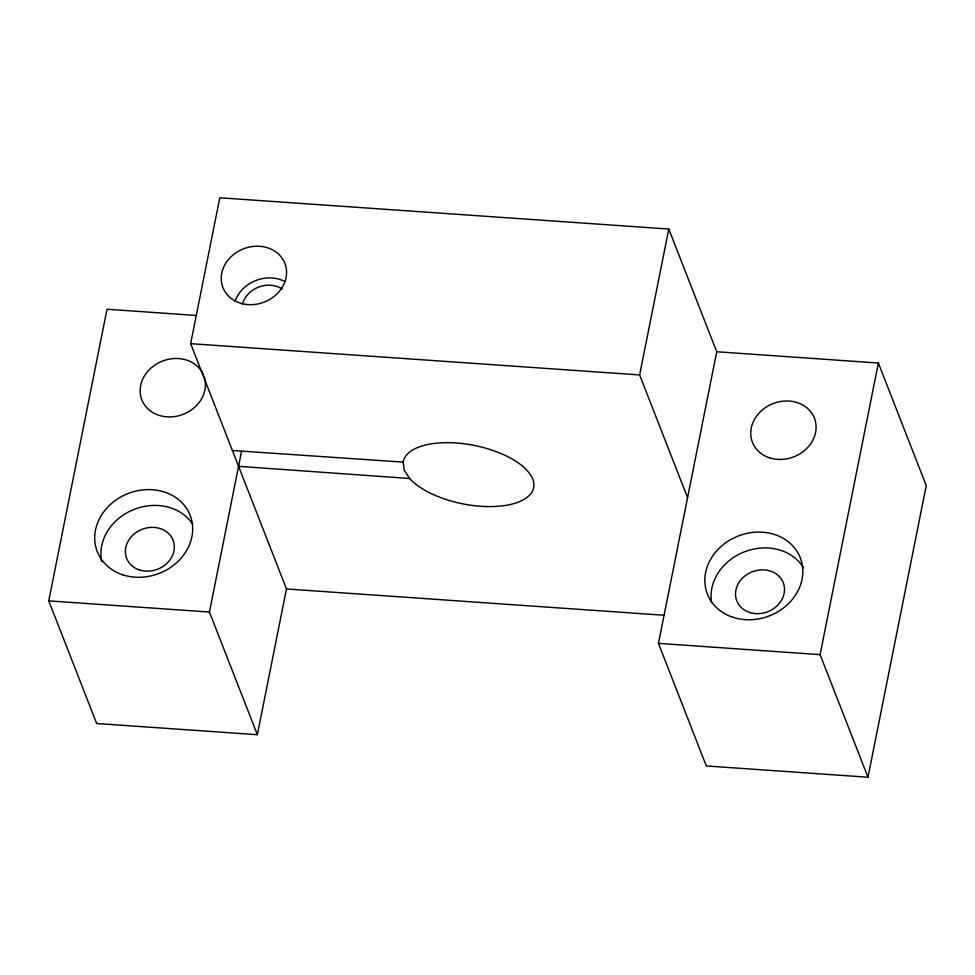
<?xml version="1.0" encoding="UTF-8"?>
<svg xmlns="http://www.w3.org/2000/svg" width="975" height="975" viewBox="0 0 975 975"><rect width="100%" height="100%" fill="white"/><g stroke="black" fill="none" stroke-linecap="round" stroke-linejoin="round"><path stroke-width="1.46" d="M716.723 351.756L878.365 363.017L926.25 485.599L867.982 777.221L706.327 765.96L658.454 643.378L716.723 351.756L668.789 229.04L219.802 197.779L190.661 343.663L286.467 588.961L257.351 734.699L96.659 723.511L48.75 600.856L107.018 309.233L196.462 315.461M257.351 734.699L209.442 612.044L241.532 451.425M687.57 497.652L639.637 374.936L668.789 229.04M867.982 777.221L820.097 654.639L878.365 363.017M238.558 466.318L409.585 478.493A66.483 29.774 11.3 0 0 515.47 503.124A66.483 29.774 11.3 0 0 495.215 451.267A66.483 29.774 11.3 0 0 403.187 462.113L232.379 450.487M190.661 343.663L639.637 374.936M286.467 588.961L664.158 615.262M48.75 600.856L209.442 612.044M658.454 643.378L820.097 654.639M409.585 478.493L404.198 470.145L403.187 462.113M235.109 301.226A33.248 28.568 -21.3 0 1 284.993 281.568M242.495 304.005A24.936 21.426 -21.3 0 1 282.104 289.014M204.08 376.447A33.248 28.568 -21.3 0 1 165.872 416.752A33.248 28.568 -21.3 0 1 148.261 370.768A33.248 28.568 -21.3 0 1 203.556 375.07M711.555 602.611A49.859 42.863 -21.3 0 1 745.01 551.606A49.859 42.863 -21.3 0 1 803.583 567.803M101.668 561.515A49.859 42.863 -21.3 0 1 133.331 509.718A49.859 42.863 -21.3 0 1 192.672 524.111M246.833 304.493A33.248 28.568 -21.3 0 0 285.053 263.847A33.248 28.568 -21.3 0 0 229.82 258.009A33.248 28.568 -21.3 0 0 246.833 304.493M769.494 457.799A33.248 28.568 -21.3 0 0 815.99 424.832A33.248 28.568 -21.3 0 0 764.827 408.025A33.248 28.568 -21.3 0 0 769.494 457.799M732.92 617.285A49.859 42.863 -21.3 0 0 802.669 567.852A49.859 42.863 -21.3 0 0 725.924 542.636A49.859 42.863 -21.3 0 0 732.92 617.285M122.777 574.799A49.859 42.863 -21.3 0 0 192.514 525.367A49.859 42.863 -21.3 0 0 115.781 500.151A49.859 42.863 -21.3 0 0 122.777 574.799M749.568 612.434A24.936 21.426 -21.3 0 0 784.436 587.718A24.936 21.426 -21.3 0 0 746.07 575.104A24.936 21.426 -21.3 0 0 749.568 612.434M139.413 569.936A24.936 21.426 -21.3 0 0 174.281 545.22A24.936 21.426 -21.3 0 0 135.915 532.618A24.936 21.426 -21.3 0 0 139.413 569.936"/></g></svg>
